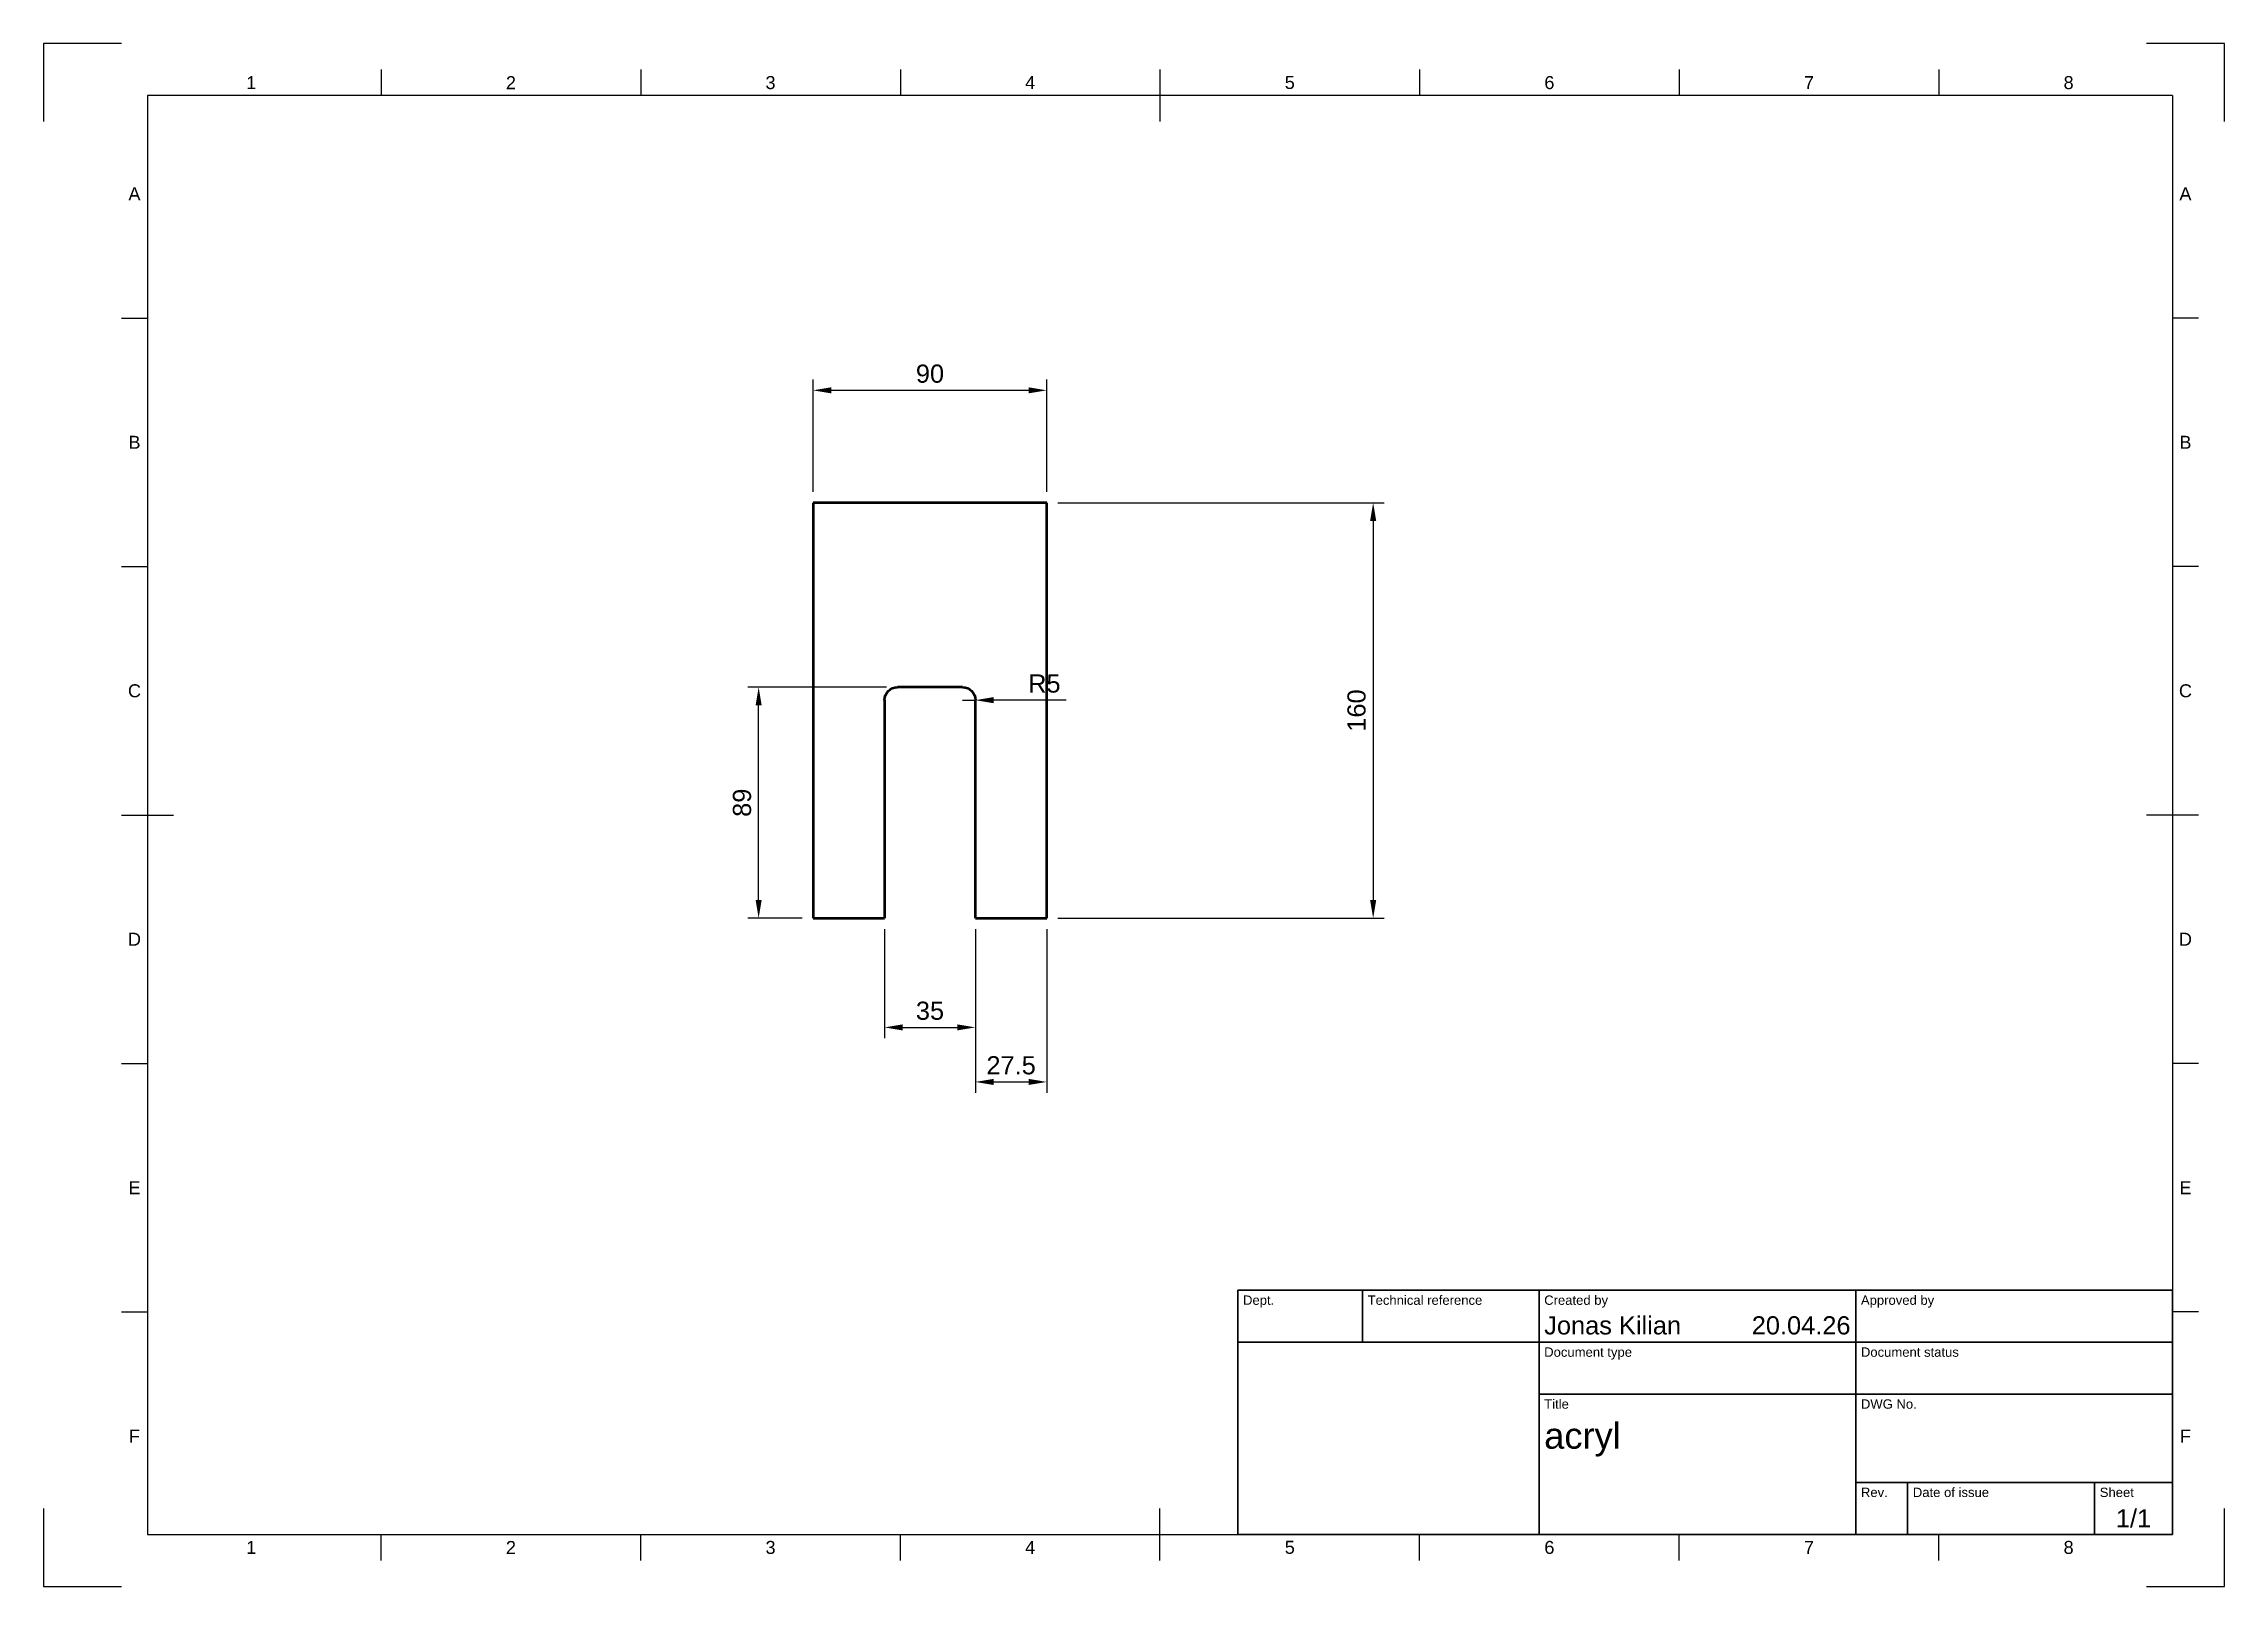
# Model space of a CAD drawing. Header units: millimetres. Extents: x 0 to 420, y 0 to 297.
import ezdxf
from ezdxf.enums import TextEntityAlignment as Align

# ---------------------------------------------------------------- set-up
doc = ezdxf.new("R2010")
doc.units = ezdxf.units.MM
doc.header["$LTSCALE"] = 0.75
for name, color, linetype, lineweight in [('BORDER', 7, 'Continuous', 25), ('FD_Dimensions', 7, 'Continuous', 25), ('TITLEBLOCK', 7, 'Continuous', 35), ('Visible', 7, 'Continuous', 50)]:
    doc.layers.add(name, color=color, linetype=linetype, lineweight=lineweight)
doc.styles.add('FusionTitle', font='Arial.ttf')
doc.styles.get("Standard").update_dxf_attribs({"font": 'Arial.ttf'})
doc.dimstyles.new('Dim-ISO-25', dxfattribs={"dimtxt": 3.5, "dimasz": 3.5, "dimexe": 2.1, "dimexo": 2.1, "dimgap": 1.4, "dimtad": 1, "dimzin": 12, "dimdsep": 46, "dimtxsty": 'Standard', "dimcen": 0, "dimazin": 3, "dimtp": 0.1, "dimtm": 0.1, "dimtfac": 0.714286, "dimtmove": 0, "dimatfit": 3, "dimfxl": 1, "dimtzin": 12, "dimarcsym": 0})

# ---------------------------------------------------------------- blocks, each defined once
blk = doc.blocks.new('ISO_A3_SHEET')
at = {"layer": 'BORDER'}
for p, q in [((65, 292), (65, 287)), ((115, 292), (115, 287)), ((165, 292), (165, 287)), ((215, 292), (215, 282)), ((265, 292), (265, 287)), ((315, 292), (315, 287)), ((365, 292), (365, 287)), ((410, 287), (20, 287)), ((20, 287), (20, 10)), ((410, 287), (410, 10)), ((15, 244.16666), (20, 244.16666)), ((415, 244.16666), (410, 244.16666)), ((15, 196.33333), (20, 196.33333)), ((415, 196.33333), (410, 196.33333)), ((15, 148.5), (25, 148.5)), ((415, 148.5), (405, 148.5)), ((15, 100.66667), (20, 100.66667)), ((415, 100.66667), (410, 100.66667)), ((15, 52.83334), (20, 52.83334)), ((415, 52.83334), (410, 52.83334)), ((215, 5), (215, 15)), ((20, 10), (410, 10)), ((65, 5), (65, 10)), ((115, 5), (115, 10)), ((165, 5), (165, 10)), ((265, 5), (265, 10)), ((315, 5), (315, 10)), ((365, 5), (365, 10))]:
    blk.add_line(p, q, dxfattribs=at)
at = {"layer": 'Defpoints'}
for p, q in [((15, 297), (0, 297)), ((0, 297), (0, 282)), ((420, 297), (405, 297)), ((420, 282), (420, 297)), ((0, 15), (0, 0)), ((420, 0), (420, 15)), ((0, 0), (15, 0)), ((405, 0), (420, 0))]:
    blk.add_line(p, q, dxfattribs=at)
at = {"layer": 'BORDER', "style": 'FusionTitle'}
for s, p in [('1', (40, 289.5)), ('2', (90, 289.5)), ('3', (140, 289.5)), ('4', (190, 289.5)), ('5', (240, 289.5)), ('6', (290, 289.5)), ('7', (340, 289.5)), ('8', (390, 289.5)), ('A', (17.5, 268.08333)), ('A', (412.5, 268.08333)), ('B', (17.5, 220.25)), ('B', (412.5, 220.25)), ('C', (17.5, 172.41667)), ('C', (412.5, 172.41667)), ('D', (17.5, 124.58334)), ('D', (412.5, 124.58334)), ('E', (17.5, 76.75001)), ('E', (412.5, 76.75001)), ('F', (17.5, 28.91668)), ('F', (412.5, 28.91668)), ('1', (40, 7.5)), ('2', (90, 7.5)), ('3', (140, 7.5)), ('4', (190, 7.5)), ('5', (240, 7.5)), ('6', (290, 7.5)), ('7', (340, 7.5)), ('8', (390, 7.5))]:
    blk.add_text(s, height=2.5, dxfattribs=at).set_placement(p, align=Align.MIDDLE)
blk = doc.blocks.new('ISO_TITLEBLOCK')
at = {"layer": 'TITLEBLOCK'}
for p, q in [((0, 47), (-180, 47)), ((-180, 47), (-180, 0)), ((-156, 37), (-156, 47)), ((-122, 0), (-122, 47)), ((-61, 0), (-61, 47)), ((0, 0), (0, 47)), ((-180, 37), (0, 37)), ((-122, 27), (0, 27)), ((-61, 10), (0, 10)), ((-51, 0), (-51, 10)), ((-15, 0), (-15, 10)), ((-180, 0), (0, 0))]:
    blk.add_line(p, q, dxfattribs=at)
at = {"layer": 'TITLEBLOCK', "style": 'FusionTitle'}
for s, p in [('Dept.', (-179, 46)), ('Technical reference', (-155, 46)), ('Created by', (-121, 46)), ('Approved by', (-60, 46)), ('Document type', (-121, 36)), ('Document status', (-60, 36)), ('Title', (-121, 26)), ('DWG No.', (-60, 26)), ('Rev.', (-60, 9)), ('Date of issue', (-50, 9)), ('Sheet', (-14, 9))]:
    blk.add_text(s, height=1.8, dxfattribs=at).set_placement(p, align=Align.TOP_LEFT)
for tag, height, p in [('DEPT', 3.5, (-179, 42)), ('TECHNICAL_REFERENCE', 3.5, (-155, 42)), ('CREATED_BY', 3.5, (-121, 42)), ('APPROVED_BY', 3.5, (-60, 42)), ('DOCUMENT_TYPE', 3.5, (-121, 32)), ('DOCUMENT_STATUS', 3.5, (-60, 32)), ('TITLE_1', 5, (-121, 21.5)), ('TITLE_2', 5, (-121, 14)), ('TITLE_3', 5, (-121, 6.5)), ('DATE_OF_ISSUE', 3.5, (-50, 5))]:
    blk.add_attdef(tag, text='', height=height, dxfattribs=at).set_placement(p, align=Align.TOP_LEFT)
for tag, p in [('CREATED_DATE', (-62, 42)), ('APPROVED_DATE', (-0.99, 42))]:
    blk.add_attdef(tag, text='', height=3.5, dxfattribs=at).set_placement(p, align=Align.TOP_RIGHT)
for tag, height, p in [('DRAWING_NUMBER', 5, (-30.5, 19.75)), ('REV', 3.5, (-56, 4.85)), ('SHEET', 3.5, (-7.5, 4.85))]:
    blk.add_attdef(tag, text='', height=height, dxfattribs=at).set_placement(p, align=Align.TOP_CENTER)
blk = doc.blocks.new('*D10')
at = {"layer": 'Defpoints', "color": 0, "transparency": 16777216}
for p in [(148.208036, 230.254555), (148.208036, 208.609741), (193.208036, 208.609741)]:
    blk.add_point(p, dxfattribs=at)
at = {"layer": 'FD_Dimensions', "color": 0, "lineweight": -2, "transparency": 16777216}
for p, q in [((148.208036, 210.709741), (148.208036, 232.354555)), ((193.208036, 210.709741), (193.208036, 232.354555)), ((189.708036, 230.254555), (151.708036, 230.254555))]:
    blk.add_line(p, q, dxfattribs=at)
at = {"layer": 'FD_Dimensions', "color": 0, "transparency": 16777216}
for points in [[(151.708036, 230.837888), (151.708036, 229.671221), (148.208036, 230.254555)], [(189.708036, 230.837888), (189.708036, 229.671221), (193.208036, 230.254555)]]:
    blk.add_solid(points, dxfattribs=at)
at = {"layer": 'FD_Dimensions', "color": 0, "transparency": 16777216, "insert": (170.708036, 233.44156), "char_height": 3.5, "attachment_point": 5}
blk.add_mtext('90', dxfattribs=at)
blk = doc.blocks.new('*D11')
at = {"layer": 'Defpoints', "color": 0, "transparency": 16777216}
for p in [(161.958036, 128.609741), (179.458036, 128.609741), (179.458036, 107.609741)]:
    blk.add_point(p, dxfattribs=at)
at = {"layer": 'FD_Dimensions', "color": 0, "lineweight": -2, "transparency": 16777216}
for p, q in [((161.958036, 126.509741), (161.958036, 105.509741)), ((179.458036, 126.509741), (179.458036, 105.509741)), ((165.458036, 107.609741), (175.958036, 107.609741))]:
    blk.add_line(p, q, dxfattribs=at)
at = {"layer": 'FD_Dimensions', "color": 0, "transparency": 16777216}
for points in [[(165.458036, 108.193074), (165.458036, 107.026408), (161.958036, 107.609741)], [(175.958036, 108.193074), (175.958036, 107.026408), (179.458036, 107.609741)]]:
    blk.add_solid(points, dxfattribs=at)
at = {"layer": 'FD_Dimensions', "color": 0, "transparency": 16777216, "insert": (170.708036, 110.79794), "char_height": 3.5, "attachment_point": 5}
blk.add_mtext('35', dxfattribs=at)
blk = doc.blocks.new('*D12')
at = {"layer": 'Defpoints', "color": 0, "transparency": 16777216}
for p in [(179.458036, 128.609741), (193.208036, 128.609741), (193.208036, 97.109741)]:
    blk.add_point(p, dxfattribs=at)
at = {"layer": 'FD_Dimensions', "color": 0, "lineweight": -2, "transparency": 16777216}
for p, q in [((179.458036, 126.509741), (179.458036, 95.009741)), ((193.208036, 126.509741), (193.208036, 95.009741)), ((182.958036, 97.109741), (189.708036, 97.109741))]:
    blk.add_line(p, q, dxfattribs=at)
at = {"layer": 'FD_Dimensions', "color": 0, "transparency": 16777216}
for points in [[(182.958036, 97.693074), (182.958036, 96.526408), (179.458036, 97.109741)], [(189.708036, 97.693074), (189.708036, 96.526408), (193.208036, 97.109741)]]:
    blk.add_solid(points, dxfattribs=at)
at = {"layer": 'FD_Dimensions', "color": 0, "transparency": 16777216, "insert": (186.333036, 100.296747), "char_height": 3.5, "attachment_point": 5}
blk.add_mtext('27.5', dxfattribs=at)
blk = doc.blocks.new('*D13')
at = {"layer": 'Defpoints', "color": 0, "transparency": 16777216}
for p in [(193.208036, 208.609741), (193.208036, 128.609741), (256.059956, 128.609741)]:
    blk.add_point(p, dxfattribs=at)
at = {"layer": 'FD_Dimensions', "color": 0, "lineweight": -2, "transparency": 16777216}
for p, q in [((195.308036, 208.609741), (258.159956, 208.609741)), ((256.059956, 205.109741), (256.059956, 132.109741)), ((195.308036, 128.609741), (258.159956, 128.609741))]:
    blk.add_line(p, q, dxfattribs=at)
at = {"layer": 'FD_Dimensions', "color": 0, "transparency": 16777216}
for points in [[(255.476623, 205.109741), (256.64329, 205.109741), (256.059956, 208.609741)], [(255.476623, 132.109741), (256.64329, 132.109741), (256.059956, 128.609741)]]:
    blk.add_solid(points, dxfattribs=at)
at = {"layer": 'FD_Dimensions', "color": 0, "transparency": 16777216, "insert": (252.872951, 168.609741), "char_height": 3.5, "attachment_point": 5, "rotation": 90}
blk.add_mtext('160', dxfattribs=at)
blk = doc.blocks.new('*D14')
at = {"layer": 'Defpoints', "color": 0, "transparency": 16777216}
for p in [(176.958036, 170.609741), (179.458036, 170.609741)]:
    blk.add_point(p, dxfattribs=at)
at = {"layer": 'FD_Dimensions', "color": 0, "lineweight": -2, "transparency": 16777216}
for p, q in [((176.958036, 170.609741), (179.458036, 170.609741)), ((196.967109, 170.609741), (182.958036, 170.609741))]:
    blk.add_line(p, q, dxfattribs=at)
at = {"layer": 'FD_Dimensions', "color": 0, "transparency": 16777216}
blk.add_solid([(182.958036, 171.193074), (182.958036, 170.026408), (179.458036, 170.609741)], dxfattribs=at)
at = {"layer": 'FD_Dimensions', "color": 0, "transparency": 16777216, "insert": (192.732013, 173.789584), "char_height": 3.5, "attachment_point": 5}
blk.add_mtext('R5', dxfattribs=at)
blk = doc.blocks.new('*D15')
at = {"layer": 'Defpoints', "color": 0, "transparency": 16777216}
for p in [(137.708036, 173.109741), (164.458036, 173.109741), (148.208036, 128.609741)]:
    blk.add_point(p, dxfattribs=at)
at = {"layer": 'FD_Dimensions', "color": 0, "lineweight": -2, "transparency": 16777216}
for p, q in [((162.358036, 173.109741), (135.608036, 173.109741)), ((137.708036, 132.109741), (137.708036, 169.609741)), ((146.108036, 128.609741), (135.608036, 128.609741))]:
    blk.add_line(p, q, dxfattribs=at)
at = {"layer": 'FD_Dimensions', "color": 0, "transparency": 16777216}
for points in [[(137.124703, 169.609741), (138.29137, 169.609741), (137.708036, 173.109741)], [(137.124703, 132.109741), (138.29137, 132.109741), (137.708036, 128.609741)]]:
    blk.add_solid(points, dxfattribs=at)
at = {"layer": 'FD_Dimensions', "color": 0, "transparency": 16777216, "insert": (134.521031, 150.859741), "char_height": 3.5, "attachment_point": 5, "rotation": 90}
blk.add_mtext('89', dxfattribs=at)

msp = doc.modelspace()

# ---------------------------------------------------------------- linework, layer by layer
at = {"layer": 'Visible'}
for p, q in [((193.208036, 208.609741), (148.208036, 208.609741)), ((148.208036, 208.609741), (148.208036, 128.609741)), ((193.208036, 128.609741), (193.208036, 208.609741)), ((176.958036, 173.109741), (164.458036, 173.109741)), ((161.958036, 170.609741), (161.958036, 128.609741)), ((179.458036, 128.609741), (179.458036, 170.609741)), ((148.208036, 128.609741), (161.958036, 128.609741)), ((179.458036, 128.609741), (193.208036, 128.609741))]:
    msp.add_line(p, q, dxfattribs=at)
at = {"layer": 'Visible', "extrusion": (0, 0, -1)}
for centre, start, end in [((-164.458036, 170.609741), 0, 90), ((-176.958036, 170.609741), 90, 180)]:
    msp.add_arc(centre, 2.5, start, end, dxfattribs=at)

# ---------------------------------------------------------------- block references
at = {"layer": 'BORDER'}
msp.add_blockref('ISO_A3_SHEET', (0, 0), dxfattribs=at)
at = {"layer": 'TITLEBLOCK'}
msp.add_blockref('ISO_TITLEBLOCK', (410, 10), dxfattribs=at).add_auto_attribs({'CREATED_DATE': '20.04.26', 'SHEET': '1/1', 'TITLE_1': 'acryl', 'CREATED_BY': 'Jonas Kilian'})

# ---------------------------------------------------------------- dimensions: what is measured, and where the dimension line sits
at = {"layer": 'FD_Dimensions'}
for p1, p2, distance, picture, middle in [((193.208036, 208.609741), (148.208036, 208.609741), -21.644814, '*D10', (170.708036, 233.44156)), ((193.208036, 208.609741), (193.208036, 128.609741), 62.85192, '*D13', (252.872951, 168.609741)), ((161.958036, 128.609741), (179.458036, 128.609741), -21, '*D11', (170.708036, 110.79794)), ((179.458036, 128.609741), (193.208036, 128.609741), -31.5, '*D12', (186.333036, 100.296747))]:
    dim = msp.add_aligned_dim(p1=p1, p2=p2, distance=distance, dimstyle='Dim-ISO-25', override={"dimlfac": 2, "dimclrd": 0, "dimclre": 0}, dxfattribs=at)
    dim.commit()
    dim.dimension.update_dxf_attribs({"geometry": picture, "text_midpoint": middle})
dim = msp.add_linear_dim(base=(137.708036, 173.109741), p1=(148.208036, 128.609741), p2=(164.458036, 173.109741), angle=90, dimstyle='Dim-ISO-25', override={"dimlfac": 2}, dxfattribs=at)
dim.commit()
dim.dimension.update_dxf_attribs({"geometry": '*D15', "text_midpoint": (134.521031, 150.859741)})
dim = msp.add_radius_dim(center=(176.958036, 170.609741), mpoint=(179.458036, 170.609741), dimstyle='Dim-ISO-25', override={"dimlfac": 2}, dxfattribs=at)
dim.commit()
dim.dimension.update_dxf_attribs({"geometry": '*D14', "text_midpoint": (192.732013, 170.609741), "dimtype": 164})

doc.saveas('drawing.dxf')
